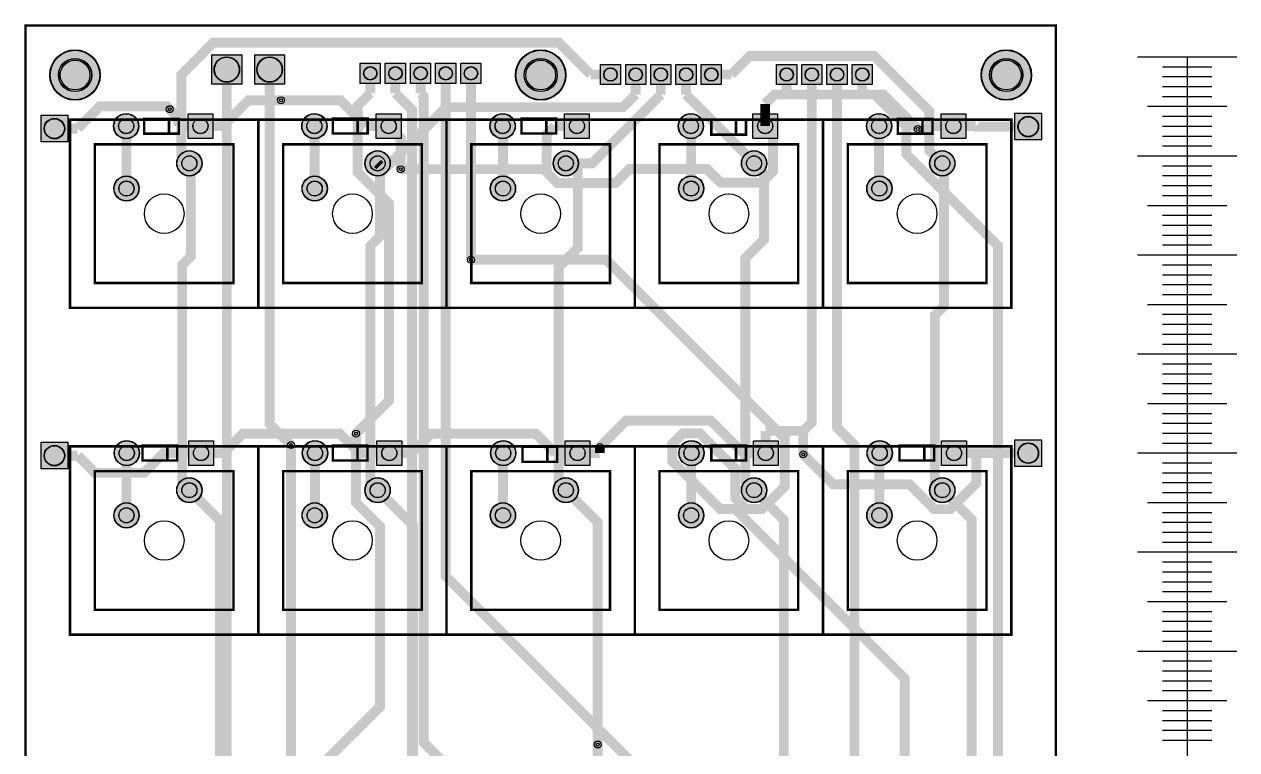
# Model space of a CAD drawing. Header units: millimetres. Extents: x 0 to 122, y -247 to 0.
# Drawn here: x -0.1 to 122.3, y -73.1 to 0.1 of the extents above; entities that cross this region are included whole.
import ezdxf

# ---------------------------------------------------------------- set-up
doc = ezdxf.new("R2010")
doc.units = ezdxf.units.MM
for name, color, linetype, true_color in [('BoardOutLine', 6, 'Continuous', 0xff00ff), ('BottomLayer', 5, 'Continuous', 0x0000ff), ('BottomSilkLayer', 7, 'Continuous', 0x66cc33), ('BottomSolderMaskLayer', 7, 'Continuous', 0xaa00ff), ('Document', 7, 'Continuous', 0xffffff), ('Hole', 7, 'Continuous', 0x222222), ('Multi-Layer', 7, 'Continuous', 0xc0c0c0), ('TopLayer', 1, 'Continuous', 0xff0000), ('TopSilkLayer', 7, 'Continuous', 0xffcc00), ('TopSolderMaskLayer', 7, 'Continuous', 0x800080)]:
    doc.layers.add(name, color=color, linetype=linetype, true_color=true_color)

msp = doc.modelspace()

# ---------------------------------------------------------------- hatches: boundary and pattern name
at = {"layer": 'BottomSolderMaskLayer'}
for points in [[(2.45, -5, 1), (7.55, -5, 1)], [(18.77, -2.89), (21.87, -2.89), (21.87, -6), (18.77, -6)], [(23.09, -2.89), (26.19, -2.89), (26.19, -6), (23.09, -6)], [(49.45, -5, 1), (54.55, -5, 1)], [(96.45, -5, 1), (101.55, -5, 1)], [(33.73, -3.76), (35.86, -3.76), (35.86, -5.89), (33.73, -5.89)], [(36.27, -3.76), (38.4, -3.76), (38.4, -5.89), (36.27, -5.89)], [(38.81, -3.76), (40.94, -3.76), (40.94, -5.89), (38.81, -5.89)], [(41.35, -3.76), (43.48, -3.76), (43.48, -5.89), (41.35, -5.89)], [(43.89, -3.76), (46.02, -3.76), (46.02, -5.89), (43.89, -5.89)], [(57.99, -3.89), (60.12, -3.89), (60.12, -6.02), (57.99, -6.02)], [(60.53, -3.89), (62.66, -3.89), (62.66, -6.02), (60.53, -6.02)], [(63.07, -3.89), (65.2, -3.89), (65.2, -6.02), (63.07, -6.02)], [(65.61, -3.89), (67.74, -3.89), (67.74, -6.02), (65.61, -6.02)], [(68.15, -3.89), (70.28, -3.89), (70.28, -6.02), (68.15, -6.02)], [(75.77, -3.89), (77.9, -3.89), (77.9, -6.02), (75.77, -6.02)], [(78.31, -3.89), (80.44, -3.89), (80.44, -6.02), (78.31, -6.02)], [(80.85, -3.89), (82.98, -3.89), (82.98, -6.02), (80.85, -6.02)], [(83.39, -3.89), (85.52, -3.89), (85.52, -6.02), (83.39, -6.02)], [(1.52, -9.01), (4.32, -9.01), (4.32, -11.81), (1.52, -11.81)], [(8.88, -10.16, 1), (11.44, -10.16, 1)], [(16.38, -8.88), (18.94, -8.88), (18.94, -11.44), (16.38, -11.44)], [(27.88, -10.16, 1), (30.44, -10.16, 1)], [(35.38, -8.88), (37.94, -8.88), (37.94, -11.44), (35.38, -11.44)], [(46.88, -10.16, 1), (49.44, -10.16, 1)], [(54.38, -8.88), (56.94, -8.88), (56.94, -11.44), (54.38, -11.44)], [(65.88, -10.16, 1), (68.44, -10.16, 1)], [(73.38, -8.88), (75.94, -8.88), (75.94, -11.44), (73.38, -11.44)], [(84.88, -10.16, 1), (87.44, -10.16, 1)], [(92.38, -8.88), (94.94, -8.88), (94.94, -11.44), (92.38, -11.44)], [(99.82, -8.81), (102.62, -8.81), (102.62, -11.61), (99.82, -11.61)], [(15.26, -13.92, 1), (17.82, -13.92, 1)], [(34.26, -13.92, 1), (36.82, -13.92, 1)], [(53.26, -13.92, 1), (55.82, -13.92, 1)], [(72.26, -13.92, 1), (74.82, -13.92, 1)], [(91.26, -13.92, 1), (93.82, -13.92, 1)], [(8.91, -16.46, 1), (11.47, -16.46, 1)], [(27.91, -16.46, 1), (30.47, -16.46, 1)], [(46.91, -16.46, 1), (49.47, -16.46, 1)], [(65.91, -16.46, 1), (68.47, -16.46, 1)], [(84.91, -16.46, 1), (87.47, -16.46, 1)], [(1.52, -42.03), (4.32, -42.03), (4.32, -44.83), (1.52, -44.83)], [(8.95, -43.18, 1), (11.5, -43.18, 1)], [(16.45, -41.9), (19, -41.9), (19, -44.46), (16.45, -44.46)], [(27.95, -43.18, 1), (30.5, -43.18, 1)], [(35.45, -41.9), (38, -41.9), (38, -44.46), (35.45, -44.46)], [(46.95, -43.18, 1), (49.5, -43.18, 1)], [(54.45, -41.9), (57, -41.9), (57, -44.46), (54.45, -44.46)], [(65.95, -43.18, 1), (68.5, -43.18, 1)], [(73.45, -41.9), (76, -41.9), (76, -44.46), (73.45, -44.46)], [(84.95, -43.18, 1), (87.5, -43.18, 1)], [(92.45, -41.9), (95, -41.9), (95, -44.46), (92.45, -44.46)], [(99.82, -41.78), (102.62, -41.78), (102.62, -44.58), (99.82, -44.58)], [(15.26, -46.92, 1), (17.82, -46.92, 1)], [(34.26, -46.92, 1), (36.82, -46.92, 1)], [(53.26, -46.92, 1), (55.82, -46.92, 1)], [(72.26, -46.92, 1), (74.82, -46.92, 1)], [(91.26, -46.92, 1), (93.82, -46.92, 1)], [(8.91, -49.46, 1), (11.47, -49.46, 1)], [(27.91, -49.46, 1), (30.47, -49.46, 1)], [(46.91, -49.46, 1), (49.47, -49.46, 1)], [(65.91, -49.46, 1), (68.47, -49.46, 1)], [(84.91, -49.46, 1), (87.47, -49.46, 1)]]:
    msp.add_hatch(color=256, dxfattribs=at).paths.add_polyline_path(points)
at = {"layer": 'TopSolderMaskLayer'}
for points in [[(2.45, -5, 1), (7.55, -5, 1)], [(18.77, -2.89), (21.87, -2.89), (21.87, -6), (18.77, -6)], [(23.09, -2.89), (26.19, -2.89), (26.19, -6), (23.09, -6)], [(49.45, -5, 1), (54.55, -5, 1)], [(96.45, -5, 1), (101.55, -5, 1)], [(33.73, -3.76), (35.86, -3.76), (35.86, -5.89), (33.73, -5.89)], [(36.27, -3.76), (38.4, -3.76), (38.4, -5.89), (36.27, -5.89)], [(38.81, -3.76), (40.94, -3.76), (40.94, -5.89), (38.81, -5.89)], [(41.35, -3.76), (43.48, -3.76), (43.48, -5.89), (41.35, -5.89)], [(43.89, -3.76), (46.02, -3.76), (46.02, -5.89), (43.89, -5.89)], [(57.99, -3.89), (60.12, -3.89), (60.12, -6.02), (57.99, -6.02)], [(60.53, -3.89), (62.66, -3.89), (62.66, -6.02), (60.53, -6.02)], [(63.07, -3.89), (65.2, -3.89), (65.2, -6.02), (63.07, -6.02)], [(65.61, -3.89), (67.74, -3.89), (67.74, -6.02), (65.61, -6.02)], [(68.15, -3.89), (70.28, -3.89), (70.28, -6.02), (68.15, -6.02)], [(75.77, -3.89), (77.9, -3.89), (77.9, -6.02), (75.77, -6.02)], [(78.31, -3.89), (80.44, -3.89), (80.44, -6.02), (78.31, -6.02)], [(80.85, -3.89), (82.98, -3.89), (82.98, -6.02), (80.85, -6.02)], [(83.39, -3.89), (85.52, -3.89), (85.52, -6.02), (83.39, -6.02)], [(1.52, -9.01), (4.32, -9.01), (4.32, -11.81), (1.52, -11.81)], [(8.88, -10.16, 1), (11.44, -10.16, 1)], [(16.38, -8.88), (18.94, -8.88), (18.94, -11.44), (16.38, -11.44)], [(27.88, -10.16, 1), (30.44, -10.16, 1)], [(35.38, -8.88), (37.94, -8.88), (37.94, -11.44), (35.38, -11.44)], [(46.88, -10.16, 1), (49.44, -10.16, 1)], [(54.38, -8.88), (56.94, -8.88), (56.94, -11.44), (54.38, -11.44)], [(65.88, -10.16, 1), (68.44, -10.16, 1)], [(73.38, -8.88), (75.94, -8.88), (75.94, -11.44), (73.38, -11.44)], [(84.88, -10.16, 1), (87.44, -10.16, 1)], [(92.38, -8.88), (94.94, -8.88), (94.94, -11.44), (92.38, -11.44)], [(99.82, -8.81), (102.62, -8.81), (102.62, -11.61), (99.82, -11.61)], [(15.26, -13.92, 1), (17.82, -13.92, 1)], [(34.26, -13.92, 1), (36.82, -13.92, 1)], [(53.26, -13.92, 1), (55.82, -13.92, 1)], [(72.26, -13.92, 1), (74.82, -13.92, 1)], [(91.26, -13.92, 1), (93.82, -13.92, 1)], [(8.91, -16.46, 1), (11.47, -16.46, 1)], [(27.91, -16.46, 1), (30.47, -16.46, 1)], [(46.91, -16.46, 1), (49.47, -16.46, 1)], [(65.91, -16.46, 1), (68.47, -16.46, 1)], [(84.91, -16.46, 1), (87.47, -16.46, 1)], [(1.52, -42.03), (4.32, -42.03), (4.32, -44.83), (1.52, -44.83)], [(8.95, -43.18, 1), (11.5, -43.18, 1)], [(16.45, -41.9), (19, -41.9), (19, -44.46), (16.45, -44.46)], [(27.95, -43.18, 1), (30.5, -43.18, 1)], [(35.45, -41.9), (38, -41.9), (38, -44.46), (35.45, -44.46)], [(46.95, -43.18, 1), (49.5, -43.18, 1)], [(54.45, -41.9), (57, -41.9), (57, -44.46), (54.45, -44.46)], [(65.95, -43.18, 1), (68.5, -43.18, 1)], [(73.45, -41.9), (76, -41.9), (76, -44.46), (73.45, -44.46)], [(84.95, -43.18, 1), (87.5, -43.18, 1)], [(92.45, -41.9), (95, -41.9), (95, -44.46), (92.45, -44.46)], [(99.82, -41.78), (102.62, -41.78), (102.62, -44.58), (99.82, -44.58)], [(15.26, -46.92, 1), (17.82, -46.92, 1)], [(34.26, -46.92, 1), (36.82, -46.92, 1)], [(53.26, -46.92, 1), (55.82, -46.92, 1)], [(72.26, -46.92, 1), (74.82, -46.92, 1)], [(91.26, -46.92, 1), (93.82, -46.92, 1)], [(8.91, -49.46, 1), (11.47, -49.46, 1)], [(27.91, -49.46, 1), (30.47, -49.46, 1)], [(46.91, -49.46, 1), (49.47, -49.46, 1)], [(65.91, -49.46, 1), (68.47, -49.46, 1)], [(84.91, -49.46, 1), (87.47, -49.46, 1)]]:
    msp.add_hatch(color=256, dxfattribs=at).paths.add_polyline_path(points)

# ---------------------------------------------------------------- linework, layer by layer
for p, q in [((112.26, -3.16), (122.26, -3.16)), ((117.26, -3.16), (117.26, -103.16)), ((114.76, -4.16), (119.76, -4.16)), ((114.76, -5.16), (119.76, -5.16)), ((114.76, -6.16), (119.76, -6.16)), ((114.76, -7.16), (119.76, -7.16)), ((113.26, -8.16), (121.26, -8.16)), ((114.76, -9.16), (119.76, -9.16)), ((114.76, -10.16), (119.76, -10.16)), ((114.76, -11.16), (119.76, -11.16)), ((114.76, -12.16), (119.76, -12.16)), ((112.26, -13.16), (122.26, -13.16)), ((112.26, -13.16), (122.26, -13.16)), ((113.26, -13.16), (121.26, -13.16)), ((114.76, -14.16), (119.76, -14.16)), ((114.76, -15.16), (119.76, -15.16)), ((114.76, -16.16), (119.76, -16.16)), ((113.26, -18.16), (121.26, -18.16)), ((114.76, -17.16), (119.76, -17.16)), ((114.76, -19.16), (119.76, -19.16)), ((114.76, -20.16), (119.76, -20.16)), ((114.76, -21.16), (119.76, -21.16)), ((112.26, -23.16), (122.26, -23.16)), ((112.26, -23.16), (122.26, -23.16)), ((113.26, -23.16), (121.26, -23.16)), ((114.76, -22.16), (119.76, -22.16)), ((114.76, -24.16), (119.76, -24.16)), ((114.76, -25.16), (119.76, -25.16)), ((114.76, -26.16), (119.76, -26.16)), ((114.76, -27.16), (119.76, -27.16)), ((113.26, -28.16), (121.26, -28.16)), ((114.76, -29.16), (119.76, -29.16)), ((114.76, -30.16), (119.76, -30.16)), ((114.76, -31.16), (119.76, -31.16)), ((114.76, -32.16), (119.76, -32.16)), ((112.26, -33.16), (122.26, -33.16)), ((112.26, -33.16), (122.26, -33.16)), ((113.26, -33.16), (121.26, -33.16)), ((114.76, -34.16), (119.76, -34.16)), ((114.76, -35.16), (119.76, -35.16)), ((114.76, -36.16), (119.76, -36.16)), ((114.76, -37.16), (119.76, -37.16)), ((113.26, -38.16), (121.26, -38.16)), ((114.76, -39.16), (119.76, -39.16)), ((114.76, -40.16), (119.76, -40.16)), ((114.76, -41.16), (119.76, -41.16)), ((114.76, -42.16), (119.76, -42.16)), ((112.26, -43.16), (122.26, -43.16)), ((112.26, -43.16), (122.26, -43.16)), ((113.26, -43.16), (121.26, -43.16)), ((114.76, -44.16), (119.76, -44.16)), ((114.76, -45.16), (119.76, -45.16)), ((114.76, -46.16), (119.76, -46.16)), ((114.76, -47.16), (119.76, -47.16)), ((113.26, -48.16), (121.26, -48.16)), ((114.76, -49.16), (119.76, -49.16)), ((114.76, -50.16), (119.76, -50.16)), ((114.76, -51.16), (119.76, -51.16)), ((114.76, -52.16), (119.76, -52.16)), ((112.26, -53.16), (122.26, -53.16)), ((112.26, -53.16), (122.26, -53.16)), ((113.26, -53.16), (121.26, -53.16)), ((114.76, -54.16), (119.76, -54.16)), ((114.76, -55.16), (119.76, -55.16)), ((114.76, -56.16), (119.76, -56.16)), ((114.76, -57.16), (119.76, -57.16)), ((113.26, -58.16), (121.26, -58.16)), ((114.76, -59.16), (119.76, -59.16)), ((114.76, -60.16), (119.76, -60.16)), ((114.76, -61.16), (119.76, -61.16)), ((114.76, -62.16), (119.76, -62.16)), ((112.26, -63.16), (122.26, -63.16)), ((112.26, -63.16), (122.26, -63.16)), ((113.26, -63.16), (121.26, -63.16)), ((114.76, -64.16), (119.76, -64.16)), ((114.76, -65.16), (119.76, -65.16)), ((114.76, -66.16), (119.76, -66.16)), ((114.76, -67.16), (119.76, -67.16)), ((113.26, -68.16), (121.26, -68.16)), ((114.76, -69.16), (119.76, -69.16)), ((114.76, -70.16), (119.76, -70.16)), ((114.76, -71.16), (119.76, -71.16)), ((114.76, -72.16), (119.76, -72.16))]:
    msp.add_line(p, q)
for p in [(117.26, -4.16), (117.26, -5.16), (117.26, -6.16), (117.26, -7.16), (117.26, -8.16), (117.26, -9.16), (117.26, -10.16), (117.26, -11.16), (117.26, -12.16), (117.26, -13.16), (117.26, -14.16), (117.26, -15.16), (117.26, -16.16), (117.26, -17.16), (117.26, -18.16), (117.26, -19.16), (117.26, -20.16), (117.26, -21.16), (117.26, -22.16), (117.26, -23.16), (117.26, -24.16), (117.26, -25.16), (117.26, -26.16), (117.26, -27.16), (117.26, -28.16), (117.26, -29.16), (117.26, -30.16), (117.26, -31.16), (117.26, -32.16), (117.26, -33.16), (117.26, -34.16), (117.26, -35.16), (117.26, -36.16), (117.26, -37.16), (117.26, -38.16), (117.26, -39.16), (117.26, -40.16), (117.26, -41.16), (117.26, -42.16), (117.26, -43.16), (117.26, -44.16), (117.26, -45.16), (117.26, -46.16), (117.26, -47.16), (117.26, -48.16), (117.26, -49.16), (117.26, -50.16), (117.26, -51.16), (117.26, -52.16), (117.26, -53.16), (117.26, -54.16), (117.26, -55.16), (117.26, -56.16), (117.26, -57.16), (117.26, -58.16), (117.26, -59.16), (117.26, -60.16), (117.26, -61.16), (117.26, -62.16), (117.26, -63.16), (117.26, -64.16), (117.26, -65.16), (117.26, -66.16), (117.26, -67.16), (117.26, -68.16), (117.26, -69.16), (117.26, -70.16), (117.26, -71.16), (117.26, -72.16)]:
    msp.add_point(p)
at = {"layer": 'BoardOutLine', "const_width": 0.254}
msp.add_lwpolyline([(0, 0), (104, 0), (104, -247), (0, -247), (0, 0)], close=True, dxfattribs=at)
at = {"layer": 'BottomLayer', "const_width": 1}
for points in [[(57.04, -4.95), (53.83, -1.74), (18.95, -1.74), (15.72, -4.98), (15.72, -13.1), (16.54, -13.92)], [(92.54, -13.92), (91.23, -12.61), (91.23, -8.65), (85.66, -3.08), (73.11, -3.08), (71.23, -4.95)], [(20.32, -4.45), (20.32, -77.89), (15.27, -82.94)], [(24.64, -4.45), (24.64, -4.45), (24.64, -6.95)], [(59.05, -4.95), (59.05, -4.95), (57.04, -4.95)], [(61.59, -4.95), (61.59, -4.95), (61.59, -6.97)], [(64.13, -4.95), (64.13, -4.95), (64.13, -6.97)], [(66.68, -4.95), (66.68, -4.95), (66.68, -6.97)], [(69.22, -4.95), (69.22, -4.95), (71.23, -4.95)], [(76.83, -4.95), (76.83, -4.95), (76.83, -6.97)], [(24.64, -6.95), (24.64, -40.2), (26.81, -42.37)], [(34.41, -10.16), (31.79, -7.55), (25.8, -7.55)], [(61.59, -6.97), (60.32, -8.25), (42.48, -8.25), (36.57, -14.15), (35.77, -14.15)], [(64.13, -6.97), (57.18, -13.92), (54.54, -13.92)], [(66.68, -6.97), (73.54, -13.83), (73.54, -13.92)], [(76.83, -6.97), (75.6, -6.97), (74.66, -7.91)], [(90.07, -10.45), (86.59, -6.97), (76.83, -6.97)], [(5.27, -10.41), (7.52, -8.16), (14.27, -8.16), (14.56, -8.45)], [(74.66, -9.03), (75.46, -9.83), (75.46, -14.74), (74.31, -15.88), (70.18, -15.88), (68.8, -14.5), (60.94, -14.5), (59.53, -15.91), (53.71, -15.91), (52.6, -14.8), (52.6, -14.51)], [(74.66, -9.03), (74.66, -9.03), (74.66, -7.91)], [(74.66, -10.16), (74.66, -10.16), (74.66, -9.03)], [(36.66, -10.16), (36.66, -10.16), (34.41, -10.16)], [(52.6, -14.51), (52.6, -10.97), (53.41, -10.16)], [(55.66, -10.16), (55.66, -10.16), (53.41, -10.16)], [(93.66, -10.16), (93.66, -10.16), (95.91, -10.16)], [(101.22, -10.21), (95.96, -10.21), (95.91, -10.16)], [(2.92, -10.41), (2.92, -10.41), (5.27, -10.41)], [(35.77, -14.15), (35.77, -14.15), (35.54, -13.92)], [(92.54, -46.92), (91.79, -46.17), (91.79, -29.27), (92.72, -28.34), (92.72, -14.1), (92.54, -13.92)], [(35.77, -14.15), (35.77, -21.28), (34.81, -22.25), (34.81, -46.19), (35.54, -46.92)], [(37.86, -14.51), (37.86, -14.51), (52.6, -14.51)], [(88.73, -81.23), (88.73, -65.93), (71.63, -48.83), (70.14, -48.83), (65.29, -43.99), (65.29, -42.24), (66.35, -41.18), (68.08, -41.18), (71.63, -44.73), (71.63, -47.71), (72.75, -48.83), (74.33, -48.83), (76.63, -46.53), (76.63, -41.66), (58.63, -23.65), (44.96, -23.65)], [(72.47, -43.18), (69.2, -39.91), (60.63, -39.91), (57.97, -42.56)], [(21.59, -82.97), (35.77, -68.79), (35.77, -50.57), (33.37, -48.18), (33.37, -41.2)], [(38.97, -43.18), (40.95, -41.21), (51.5, -41.21), (53.47, -43.18)], [(5.27, -43.43), (7, -45.17), (11.97, -45.17), (13.96, -43.18), (17.72, -43.18)], [(36.72, -43.18), (36.72, -43.18), (38.97, -43.18)], [(55.72, -43.18), (55.72, -43.18), (53.47, -43.18)], [(74.72, -43.18), (74.72, -43.18), (72.47, -43.18)], [(78.5, -43.31), (81.52, -46.34), (89.23, -46.34), (91.73, -48.84), (93.36, -48.84), (95.97, -46.22), (95.97, -43.18)], [(93.72, -43.18), (93.72, -43.18), (95.97, -43.18)], [(101.22, -43.18), (95.97, -43.18), (95.97, -43.18)], [(2.92, -43.43), (2.92, -43.43), (5.27, -43.43)], [(35.54, -46.92), (39.12, -50.5), (39.12, -81.88)], [(54.54, -46.92), (57.76, -50.14), (57.76, -72.6)]]:
    msp.add_lwpolyline(points, dxfattribs=at)
at = {"layer": 'BottomSilkLayer', "const_width": 0.25}
for points in [[(11.98, -9.42), (15.48, -9.42), (15.48, -10.92), (11.98, -10.92), (11.98, -9.42)], [(31.03, -9.41), (34.53, -9.41), (34.53, -10.91), (31.03, -10.91), (31.03, -9.41)], [(50.07, -9.41), (53.57, -9.41), (53.57, -10.91), (50.07, -10.91), (50.07, -9.41)], [(69.22, -9.52), (72.72, -9.52), (72.72, -11.02), (69.22, -11.02), (69.22, -9.52)], [(88.05, -9.42), (91.55, -9.42), (91.55, -10.92), (88.05, -10.92), (88.05, -9.42)], [(11.81, -42.42), (15.31, -42.42), (15.31, -43.92), (11.81, -43.92), (11.81, -42.42)], [(31.02, -42.43), (34.52, -42.43), (34.52, -43.93), (31.02, -43.93), (31.02, -42.43)], [(50.17, -42.55), (53.67, -42.55), (53.67, -44.06), (50.17, -44.06), (50.17, -42.55)], [(69.22, -42.42), (72.72, -42.42), (72.72, -43.92), (69.22, -43.92), (69.22, -42.42)], [(88.22, -42.42), (91.72, -42.42), (91.72, -43.92), (88.22, -43.92), (88.22, -42.42)]]:
    msp.add_lwpolyline(points, close=True, dxfattribs=at)
for points in [[(14.48, -10.92), (14.48, -10.92), (14.48, -9.42)], [(33.53, -10.91), (33.53, -10.91), (33.53, -9.41)], [(52.57, -10.91), (52.57, -10.91), (52.57, -9.41)], [(71.72, -11.02), (71.72, -11.02), (71.72, -9.52)], [(90.55, -10.92), (90.55, -10.92), (90.55, -9.42)], [(14.31, -43.92), (14.31, -43.92), (14.31, -42.42)], [(33.52, -43.93), (33.52, -43.93), (33.52, -42.43)], [(52.67, -44.04), (52.67, -44.04), (52.67, -42.54)], [(71.72, -43.92), (71.72, -43.92), (71.72, -42.42)], [(90.72, -43.92), (90.72, -43.92), (90.72, -42.42)]]:
    msp.add_lwpolyline(points, dxfattribs=at)
at = {"layer": 'BottomSolderMaskLayer'}
for centre, radius in [((5, -5), 2.55), ((5, -5), 1.68), ((20.32, -4.45), 1.29), ((24.64, -4.45), 1.29), ((52, -5), 2.55), ((52, -5), 1.68), ((99, -5), 2.55), ((99, -5), 1.68), ((34.8, -4.83), 0.683), ((37.34, -4.83), 0.683), ((39.88, -4.83), 0.683), ((42.42, -4.83), 0.683), ((44.96, -4.83), 0.683), ((59.05, -4.95), 0.683), ((61.59, -4.95), 0.683), ((64.13, -4.95), 0.683), ((66.68, -4.95), 0.683), ((69.22, -4.95), 0.683), ((76.83, -4.95), 0.683), ((79.37, -4.95), 0.683), ((81.92, -4.95), 0.683), ((84.46, -4.95), 0.683), ((2.92, -10.41), 1.04), ((10.16, -10.16), 1.28), ((10.16, -10.16), 0.765), ((17.66, -10.16), 0.765), ((29.16, -10.16), 1.28), ((29.16, -10.16), 0.765), ((36.66, -10.16), 0.765), ((48.16, -10.16), 1.28), ((48.16, -10.16), 0.765), ((55.66, -10.16), 0.765), ((67.16, -10.16), 1.28), ((67.16, -10.16), 0.765), ((74.66, -10.16), 0.765), ((86.16, -10.16), 1.28), ((86.16, -10.16), 0.765), ((93.66, -10.16), 0.765), ((101.22, -10.21), 1.04), ((16.54, -13.92), 1.28), ((16.54, -13.92), 0.765), ((35.54, -13.92), 1.28), ((35.54, -13.92), 0.765), ((54.54, -13.92), 1.28), ((54.54, -13.92), 0.765), ((73.54, -13.92), 1.28), ((73.54, -13.92), 0.765), ((92.54, -13.92), 1.28), ((92.54, -13.92), 0.765), ((10.19, -16.46), 1.28), ((10.19, -16.46), 0.765), ((29.19, -16.46), 1.28), ((29.19, -16.46), 0.765), ((48.19, -16.46), 1.28), ((48.19, -16.46), 0.765), ((67.19, -16.46), 1.28), ((67.19, -16.46), 0.765), ((86.19, -16.46), 1.28), ((86.19, -16.46), 0.765), ((2.92, -43.43), 1.04), ((10.22, -43.18), 1.28), ((10.22, -43.18), 0.765), ((17.72, -43.18), 0.765), ((29.22, -43.18), 1.28), ((29.22, -43.18), 0.765), ((36.72, -43.18), 0.765), ((48.22, -43.18), 1.28), ((48.22, -43.18), 0.765), ((55.72, -43.18), 0.765), ((67.22, -43.18), 1.28), ((67.22, -43.18), 0.765), ((74.72, -43.18), 0.765), ((86.22, -43.18), 1.28), ((86.22, -43.18), 0.765), ((93.72, -43.18), 0.765), ((101.22, -43.18), 1.04), ((16.54, -46.92), 1.28), ((16.54, -46.92), 0.765), ((35.54, -46.92), 1.28), ((35.54, -46.92), 0.765), ((54.54, -46.92), 1.28), ((54.54, -46.92), 0.765), ((73.54, -46.92), 1.28), ((73.54, -46.92), 0.765), ((92.54, -46.92), 1.28), ((92.54, -46.92), 0.765), ((10.19, -49.46), 1.28), ((10.19, -49.46), 0.765), ((29.19, -49.46), 1.28), ((29.19, -49.46), 0.765), ((48.19, -49.46), 1.28), ((48.19, -49.46), 0.765), ((67.19, -49.46), 1.28), ((67.19, -49.46), 0.765), ((86.19, -49.46), 1.28), ((86.19, -49.46), 0.765)]:
    msp.add_circle(centre, radius, dxfattribs=at)
at = {"layer": 'Document', "const_width": 0.25}
for points in [[(23.5, -9.5), (23.5, -28.5), (4.5, -28.5), (4.5, -9.5), (23.5, -9.5)], [(42.5, -9.5), (42.5, -28.5), (23.5, -28.5), (23.5, -9.5), (42.5, -9.5)], [(61.5, -9.5), (61.5, -28.5), (42.5, -28.5), (42.5, -9.5), (61.5, -9.5)], [(80.5, -9.5), (80.5, -28.5), (61.5, -28.5), (61.5, -9.5), (80.5, -9.5)], [(99.5, -9.5), (99.5, -28.5), (80.5, -28.5), (80.5, -9.5), (99.5, -9.5)], [(23.5, -42.5), (23.5, -61.5), (4.5, -61.5), (4.5, -42.5), (23.5, -42.5)], [(42.5, -42.5), (42.5, -61.5), (23.5, -61.5), (23.5, -42.5), (42.5, -42.5)], [(61.5, -42.5), (61.5, -61.5), (42.5, -61.5), (42.5, -42.5), (61.5, -42.5)], [(80.5, -42.5), (80.5, -61.5), (61.5, -61.5), (61.5, -42.5), (80.5, -42.5)], [(99.5, -42.5), (99.5, -61.5), (80.5, -61.5), (80.5, -42.5), (99.5, -42.5)]]:
    msp.add_lwpolyline(points, close=True, dxfattribs=at)
at = {"layer": 'Hole'}
for centre in [(14.56, -8.45), (25.8, -7.55), (90.07, -10.45), (37.86, -14.51), (44.96, -23.65), (33.37, -41.2), (26.81, -42.37), (57.97, -42.56), (78.5, -43.31), (57.76, -72.6)]:
    msp.add_circle(centre, 0.153, dxfattribs=at)
at = {"layer": 'Multi-Layer'}
for points in [[(18.82, -2.95), (21.82, -2.95), (21.82, -5.94), (18.82, -5.94)], [(23.14, -2.95), (26.14, -2.95), (26.14, -5.94), (23.14, -5.94)], [(33.78, -3.81), (35.81, -3.81), (35.81, -5.84), (33.78, -5.84)], [(36.32, -3.81), (38.35, -3.81), (38.35, -5.84), (36.32, -5.84)], [(38.86, -3.81), (40.89, -3.81), (40.89, -5.84), (38.86, -5.84)], [(41.4, -3.81), (43.43, -3.81), (43.43, -5.84), (41.4, -5.84)], [(43.94, -3.81), (45.97, -3.81), (45.97, -5.84), (43.94, -5.84)], [(58.04, -3.94), (60.07, -3.94), (60.07, -5.97), (58.04, -5.97)], [(60.58, -3.94), (62.61, -3.94), (62.61, -5.97), (60.58, -5.97)], [(63.12, -3.94), (65.15, -3.94), (65.15, -5.97), (63.12, -5.97)], [(65.66, -3.94), (67.69, -3.94), (67.69, -5.97), (65.66, -5.97)], [(68.2, -3.94), (70.23, -3.94), (70.23, -5.97), (68.2, -5.97)], [(75.82, -3.94), (77.85, -3.94), (77.85, -5.97), (75.82, -5.97)], [(78.36, -3.94), (80.39, -3.94), (80.39, -5.97), (78.36, -5.97)], [(80.9, -3.94), (82.93, -3.94), (82.93, -5.97), (80.9, -5.97)], [(83.44, -3.94), (85.47, -3.94), (85.47, -5.97), (83.44, -5.97)], [(1.57, -9.06), (4.27, -9.06), (4.27, -11.76), (1.57, -11.76)], [(16.41, -8.91), (18.91, -8.91), (18.91, -11.41), (16.41, -11.41)], [(35.41, -8.91), (37.91, -8.91), (37.91, -11.41), (35.41, -11.41)], [(54.41, -8.91), (56.91, -8.91), (56.91, -11.41), (54.41, -11.41)], [(73.41, -8.91), (75.91, -8.91), (75.91, -11.41), (73.41, -11.41)], [(92.41, -8.91), (94.91, -8.91), (94.91, -11.41), (92.41, -11.41)], [(99.87, -8.86), (102.57, -8.86), (102.57, -11.56), (99.87, -11.56)], [(1.57, -42.08), (4.27, -42.08), (4.27, -44.78), (1.57, -44.78)], [(16.47, -41.93), (18.97, -41.93), (18.97, -44.43), (16.47, -44.43)], [(35.47, -41.93), (37.97, -41.93), (37.97, -44.43), (35.47, -44.43)], [(54.47, -41.93), (56.97, -41.93), (56.97, -44.43), (54.47, -44.43)], [(73.47, -41.93), (75.97, -41.93), (75.97, -44.43), (73.47, -44.43)], [(92.47, -41.93), (94.97, -41.93), (94.97, -44.43), (92.47, -44.43)], [(99.87, -41.83), (102.57, -41.83), (102.57, -44.53), (99.87, -44.53)]]:
    msp.add_lwpolyline(points, close=True, dxfattribs=at)
for centre, radius in [((5, -5), 2.5), ((5, -5), 1.65), ((20.32, -4.45), 1.25), ((24.64, -4.45), 1.25), ((52, -5), 2.5), ((52, -5), 1.65), ((99, -5), 2.5), ((99, -5), 1.65), ((34.8, -4.83), 0.65), ((37.34, -4.83), 0.65), ((39.88, -4.83), 0.65), ((42.42, -4.83), 0.65), ((44.96, -4.83), 0.65), ((59.05, -4.95), 0.65), ((61.59, -4.95), 0.65), ((64.13, -4.95), 0.65), ((66.68, -4.95), 0.65), ((69.22, -4.95), 0.65), ((76.83, -4.95), 0.65), ((79.37, -4.95), 0.65), ((81.92, -4.95), 0.65), ((84.46, -4.95), 0.65), ((25.8, -7.55), 0.35), ((14.56, -8.45), 0.35), ((2.92, -10.41), 1), ((10.16, -10.16), 1.25), ((10.16, -10.16), 0.75), ((17.66, -10.16), 0.75), ((29.16, -10.16), 1.25), ((29.16, -10.16), 0.75), ((36.66, -10.16), 0.75), ((48.16, -10.16), 1.25), ((48.16, -10.16), 0.75), ((55.66, -10.16), 0.75), ((67.16, -10.16), 1.25), ((67.16, -10.16), 0.75), ((74.66, -10.16), 0.75), ((86.16, -10.16), 1.25), ((86.16, -10.16), 0.75), ((93.66, -10.16), 0.75), ((101.22, -10.21), 1), ((90.07, -10.45), 0.35), ((16.54, -13.92), 1.25), ((16.54, -13.92), 0.75), ((35.54, -13.92), 1.25), ((35.54, -13.92), 0.75), ((54.54, -13.92), 1.25), ((54.54, -13.92), 0.75), ((73.54, -13.92), 1.25), ((73.54, -13.92), 0.75), ((92.54, -13.92), 1.25), ((92.54, -13.92), 0.75), ((37.86, -14.51), 0.35), ((10.19, -16.46), 1.25), ((10.19, -16.46), 0.75), ((29.19, -16.46), 1.25), ((29.19, -16.46), 0.75), ((48.19, -16.46), 1.25), ((48.19, -16.46), 0.75), ((67.19, -16.46), 1.25), ((67.19, -16.46), 0.75), ((86.19, -16.46), 1.25), ((86.19, -16.46), 0.75), ((14, -19), 2), ((33, -19), 2), ((52, -19), 2), ((71, -19), 2), ((90, -19), 2), ((44.96, -23.65), 0.35), ((33.37, -41.2), 0.35), ((2.92, -43.43), 1), ((10.22, -43.18), 1.25), ((10.22, -43.18), 0.75), ((17.72, -43.18), 0.75), ((26.81, -42.37), 0.35), ((29.22, -43.18), 1.25), ((29.22, -43.18), 0.75), ((36.72, -43.18), 0.75), ((48.22, -43.18), 1.25), ((48.22, -43.18), 0.75), ((55.72, -43.18), 0.75), ((57.97, -42.56), 0.35), ((67.22, -43.18), 1.25), ((67.22, -43.18), 0.75), ((74.72, -43.18), 0.75), ((86.22, -43.18), 1.25), ((86.22, -43.18), 0.75), ((93.72, -43.18), 0.75), ((101.22, -43.18), 1), ((78.5, -43.31), 0.35), ((16.54, -46.92), 1.25), ((16.54, -46.92), 0.75), ((35.54, -46.92), 1.25), ((35.54, -46.92), 0.75), ((54.54, -46.92), 1.25), ((54.54, -46.92), 0.75), ((73.54, -46.92), 1.25), ((73.54, -46.92), 0.75), ((92.54, -46.92), 1.25), ((92.54, -46.92), 0.75), ((10.19, -49.46), 1.25), ((10.19, -49.46), 0.75), ((29.19, -49.46), 1.25), ((29.19, -49.46), 0.75), ((48.19, -49.46), 1.25), ((48.19, -49.46), 0.75), ((67.19, -49.46), 1.25), ((67.19, -49.46), 0.75), ((86.19, -49.46), 1.25), ((86.19, -49.46), 0.75), ((14, -52), 2), ((33, -52), 2), ((52, -52), 2), ((71, -52), 2), ((90, -52), 2), ((57.76, -72.6), 0.35)]:
    msp.add_circle(centre, radius, dxfattribs=at)
at = {"layer": 'TopLayer', "const_width": 1}
for points in [[(34.8, -4.83), (34.8, -4.83), (34.8, -6.84)], [(37.34, -4.83), (37.34, -4.83), (37.34, -6.84)], [(39.88, -4.83), (39.88, -4.83), (39.88, -6.84)], [(69.73, -82.94), (69.73, -82.92), (42.42, -55.61), (42.42, -4.83)], [(44.96, -4.83), (44.96, -4.83), (44.96, -23.65)], [(74.72, -173.9), (83.68, -164.94), (83.68, -42.36), (81.92, -40.6), (81.92, -4.95)], [(79.37, -4.95), (79.37, -40.06), (78.5, -40.93)], [(84.46, -4.95), (84.46, -4.95), (84.46, -6.97)], [(25.8, -7.55), (22.53, -7.55), (19.91, -10.16)], [(33.37, -41.2), (36.7, -37.87), (36.7, -17.98), (33.53, -14.81), (33.53, -8.11), (34.8, -6.84)], [(37.34, -6.84), (39.02, -8.53), (39.02, -80.34), (36.81, -82.55), (36.81, -82.94)], [(50.73, -82.94), (40.19, -72.39), (40.19, -7.15), (39.88, -6.84)], [(84.46, -6.97), (85.71, -6.97), (88.91, -10.16), (88.91, -12.99), (98.17, -22.26), (98.17, -80.77), (99.82, -82.42), (99.82, -89.03), (98.17, -90.68), (98.17, -203.75), (101.24, -206.82)], [(15.41, -10.16), (15.41, -9.3), (14.56, -8.45)], [(10.19, -16.46), (10.19, -10.19), (10.16, -10.16)], [(17.66, -10.16), (17.66, -10.16), (15.41, -10.16)], [(17.66, -10.16), (17.66, -10.16), (19.91, -10.16)], [(29.19, -16.46), (29.19, -10.19), (29.16, -10.16)], [(36.66, -10.16), (37.86, -11.36), (37.86, -14.51)], [(48.19, -16.46), (48.19, -10.19), (48.16, -10.16)], [(67.19, -16.46), (67.19, -10.19), (67.16, -10.16)], [(86.19, -16.46), (86.16, -16.43), (86.16, -10.16)], [(91.41, -10.16), (91.12, -10.45), (90.07, -10.45)], [(93.66, -10.16), (93.66, -10.16), (91.41, -10.16)], [(16.54, -13.92), (16.69, -14.07), (16.69, -23.32), (15.81, -24.2), (15.81, -46.19), (16.54, -46.92)], [(54.54, -46.92), (53.81, -46.19), (53.81, -24.42), (55.75, -22.48), (55.75, -13.92), (54.54, -13.92)], [(73.54, -13.92), (74.55, -14.93), (74.55, -21.59), (72.65, -23.49), (72.65, -46.03), (73.54, -46.92)], [(19.97, -43.18), (21.94, -41.21), (31.71, -41.21), (33.68, -43.18), (34.47, -43.18)], [(74.72, -43.18), (74.72, -43.18), (74.72, -40.93)], [(78.5, -40.93), (78.5, -40.93), (74.72, -40.93)], [(78.5, -40.93), (78.5, -40.93), (78.5, -43.31)], [(10.22, -43.18), (10.19, -43.21), (10.19, -49.46)], [(17.72, -43.18), (17.72, -43.18), (19.97, -43.18)], [(21.59, -87.97), (26.81, -82.75), (26.81, -42.37)], [(29.22, -43.18), (29.22, -49.43), (29.19, -49.46)], [(36.72, -43.18), (36.72, -43.18), (34.47, -43.18)], [(48.22, -43.18), (48.19, -43.21), (48.19, -49.46)], [(55.72, -43.18), (55.72, -43.18), (57.97, -43.18)], [(57.97, -43.18), (57.97, -43.18), (57.97, -42.56)], [(67.22, -43.18), (67.19, -43.21), (67.19, -49.46)], [(86.22, -43.18), (86.19, -43.21), (86.19, -49.46)], [(16.54, -46.92), (19.64, -50.02), (19.64, -169.43), (15.76, -173.31), (15.76, -179.14), (16.54, -179.92)], [(73.54, -46.92), (76.54, -49.92), (76.54, -169.53), (72.76, -173.31), (72.76, -179.14), (73.54, -179.92)], [(92.54, -46.92), (95.51, -49.89), (95.51, -147.13), (89.5, -153.13), (89.5, -176.88), (92.54, -179.92)], [(54.69, -180.07), (55.34, -180.07), (57.76, -177.64), (57.76, -72.6)]]:
    msp.add_lwpolyline(points, dxfattribs=at)
at = {"layer": 'TopSilkLayer', "const_width": 0.254}
for points in [[(104, -247), (0, -247), (0, 0)], [(104, -237), (104, 0), (0, 0)], [(104, -247), (104, 0), (0, 0)]]:
    msp.add_lwpolyline(points, dxfattribs=at)
at = {"layer": 'TopSilkLayer'}
for points, const_width in [([(4.5, -9.5), (23.5, -9.5), (23.5, -28.5), (4.5, -28.5), (4.5, -9.5)], 0.254), ([(23.5, -9.5), (42.5, -9.5), (42.5, -28.5), (23.5, -28.5), (23.5, -9.5)], 0.254), ([(42.5, -9.5), (61.5, -9.5), (61.5, -28.5), (42.5, -28.5), (42.5, -9.5)], 0.254), ([(61.5, -9.5), (80.5, -9.5), (80.5, -28.5), (61.5, -28.5), (61.5, -9.5)], 0.254), ([(80.5, -9.5), (99.5, -9.5), (99.5, -28.5), (80.5, -28.5), (80.5, -9.5)], 0.254), ([(14, -26), (7, -26), (7, -12), (21, -12), (21, -26), (14, -26)], 0.25), ([(33, -26), (26, -26), (26, -12), (40, -12), (40, -26), (33, -26)], 0.25), ([(52, -26), (45, -26), (45, -12), (59, -12), (59, -26), (52, -26)], 0.25), ([(71, -26), (64, -26), (64, -12), (78, -12), (78, -26), (71, -26)], 0.25), ([(90, -26), (83, -26), (83, -12), (97, -12), (97, -26), (90, -26)], 0.25), ([(4.5, -42.5), (23.5, -42.5), (23.5, -61.5), (4.5, -61.5), (4.5, -42.5)], 0.254), ([(4.5, -42.5), (23.5, -42.5), (23.5, -61.5), (4.5, -61.5), (4.5, -42.5)], 0.254), ([(23.5, -42.5), (42.5, -42.5), (42.5, -61.5), (23.5, -61.5), (23.5, -42.5)], 0.254), ([(23.5, -42.5), (42.5, -42.5), (42.5, -61.5), (23.5, -61.5), (23.5, -42.5)], 0.254), ([(42.5, -42.5), (61.5, -42.5), (61.5, -61.5), (42.5, -61.5), (42.5, -42.5)], 0.254), ([(42.5, -42.5), (61.5, -42.5), (61.5, -61.5), (42.5, -61.5), (42.5, -42.5)], 0.254), ([(61.5, -42.5), (80.5, -42.5), (80.5, -61.5), (61.5, -61.5), (61.5, -42.5)], 0.254), ([(61.5, -42.5), (80.5, -42.5), (80.5, -61.5), (61.5, -61.5), (61.5, -42.5)], 0.254), ([(80.5, -42.5), (99.5, -42.5), (99.5, -61.5), (80.5, -61.5), (80.5, -42.5)], 0.254), ([(80.5, -42.5), (99.5, -42.5), (99.5, -61.5), (80.5, -61.5), (80.5, -42.5)], 0.254), ([(14, -59), (7, -59), (7, -45), (21, -45), (21, -59), (14, -59)], 0.25), ([(33, -59), (26, -59), (26, -45), (40, -45), (40, -59), (33, -59)], 0.25), ([(52, -59), (45, -59), (45, -45), (59, -45), (59, -59), (52, -59)], 0.25), ([(71, -59), (64, -59), (64, -45), (78, -45), (78, -59), (71, -59)], 0.25), ([(90, -59), (83, -59), (83, -45), (97, -45), (97, -59), (90, -59)], 0.25)]:
    msp.add_lwpolyline(points, close=True, dxfattribs=dict(at, const_width=const_width))
for centre in [(5, -5), (5, -5), (5, -5), (52, -5), (52, -5), (52, -5), (99, -5), (99, -5), (99, -5)]:
    msp.add_circle(centre, 1.5, dxfattribs=at)
at = {"layer": 'TopSolderMaskLayer'}
for centre, radius in [((5, -5), 2.55), ((5, -5), 1.68), ((20.32, -4.45), 1.29), ((24.64, -4.45), 1.29), ((52, -5), 2.55), ((52, -5), 1.68), ((99, -5), 2.55), ((99, -5), 1.68), ((34.8, -4.83), 0.683), ((37.34, -4.83), 0.683), ((39.88, -4.83), 0.683), ((42.42, -4.83), 0.683), ((44.96, -4.83), 0.683), ((59.05, -4.95), 0.683), ((61.59, -4.95), 0.683), ((64.13, -4.95), 0.683), ((66.68, -4.95), 0.683), ((69.22, -4.95), 0.683), ((76.83, -4.95), 0.683), ((79.37, -4.95), 0.683), ((81.92, -4.95), 0.683), ((84.46, -4.95), 0.683), ((2.92, -10.41), 1.04), ((10.16, -10.16), 1.28), ((10.16, -10.16), 0.765), ((17.66, -10.16), 0.765), ((29.16, -10.16), 1.28), ((29.16, -10.16), 0.765), ((36.66, -10.16), 0.765), ((48.16, -10.16), 1.28), ((48.16, -10.16), 0.765), ((55.66, -10.16), 0.765), ((67.16, -10.16), 1.28), ((67.16, -10.16), 0.765), ((74.66, -10.16), 0.765), ((86.16, -10.16), 1.28), ((86.16, -10.16), 0.765), ((93.66, -10.16), 0.765), ((101.22, -10.21), 1.04), ((16.54, -13.92), 1.28), ((16.54, -13.92), 0.765), ((35.54, -13.92), 1.28), ((35.54, -13.92), 0.765), ((54.54, -13.92), 1.28), ((54.54, -13.92), 0.765), ((73.54, -13.92), 1.28), ((73.54, -13.92), 0.765), ((92.54, -13.92), 1.28), ((92.54, -13.92), 0.765), ((10.19, -16.46), 1.28), ((10.19, -16.46), 0.765), ((29.19, -16.46), 1.28), ((29.19, -16.46), 0.765), ((48.19, -16.46), 1.28), ((48.19, -16.46), 0.765), ((67.19, -16.46), 1.28), ((67.19, -16.46), 0.765), ((86.19, -16.46), 1.28), ((86.19, -16.46), 0.765), ((2.92, -43.43), 1.04), ((10.22, -43.18), 1.28), ((10.22, -43.18), 0.765), ((17.72, -43.18), 0.765), ((29.22, -43.18), 1.28), ((29.22, -43.18), 0.765), ((36.72, -43.18), 0.765), ((48.22, -43.18), 1.28), ((48.22, -43.18), 0.765), ((55.72, -43.18), 0.765), ((67.22, -43.18), 1.28), ((67.22, -43.18), 0.765), ((74.72, -43.18), 0.765), ((86.22, -43.18), 1.28), ((86.22, -43.18), 0.765), ((93.72, -43.18), 0.765), ((101.22, -43.18), 1.04), ((16.54, -46.92), 1.28), ((16.54, -46.92), 0.765), ((35.54, -46.92), 1.28), ((35.54, -46.92), 0.765), ((54.54, -46.92), 1.28), ((54.54, -46.92), 0.765), ((73.54, -46.92), 1.28), ((73.54, -46.92), 0.765), ((92.54, -46.92), 1.28), ((92.54, -46.92), 0.765), ((10.19, -49.46), 1.28), ((10.19, -49.46), 0.765), ((29.19, -49.46), 1.28), ((29.19, -49.46), 0.765), ((48.19, -49.46), 1.28), ((48.19, -49.46), 0.765), ((67.19, -49.46), 1.28), ((67.19, -49.46), 0.765), ((86.19, -49.46), 1.28), ((86.19, -49.46), 0.765)]:
    msp.add_circle(centre, radius, dxfattribs=at)

doc.saveas('drawing.dxf')
